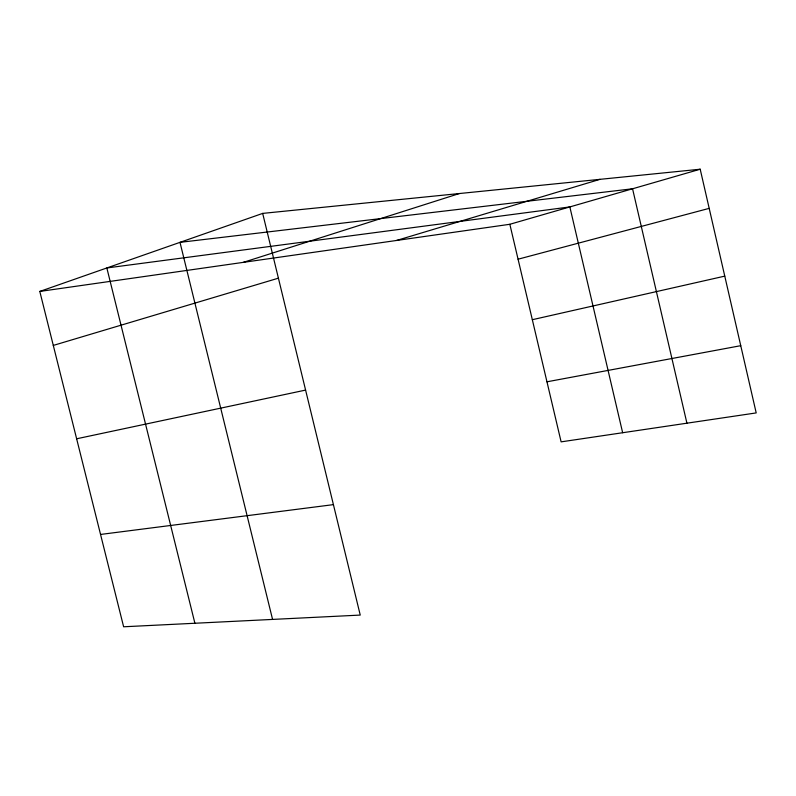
<?xml version="1.0" encoding="UTF-8"?>
<svg xmlns="http://www.w3.org/2000/svg" width="796" height="796" viewBox="0 0 796 796"><rect width="100%" height="100%" fill="white"/><g stroke="black" fill="none" stroke-linecap="round" stroke-linejoin="round"><path stroke-width="1.19" d="M39.8 291.435L262.68 213.398L700.201 169.22L756.2 412.915L561.12 441.86L509.838 224.283L39.8 291.435L123.629 626.78L360.24 615.079L262.68 213.398M243.268 262.372L459.372 193.537M396.478 240.482L600.005 179.339M53.292 345.424L278.411 278.172M509.838 224.283L700.201 169.22M518.067 259.207L709.196 208.363M532.325 319.703L724.768 276.132M76.635 438.785L305.594 390.09M546.971 381.801L740.748 345.683M100.555 534.444L333.415 504.634M194.901 623.258L106.843 267.963L569.846 206.92L622.651 432.725M272.57 619.417L179.995 242.352L632.561 188.781L686.918 423.193"/></g></svg>
